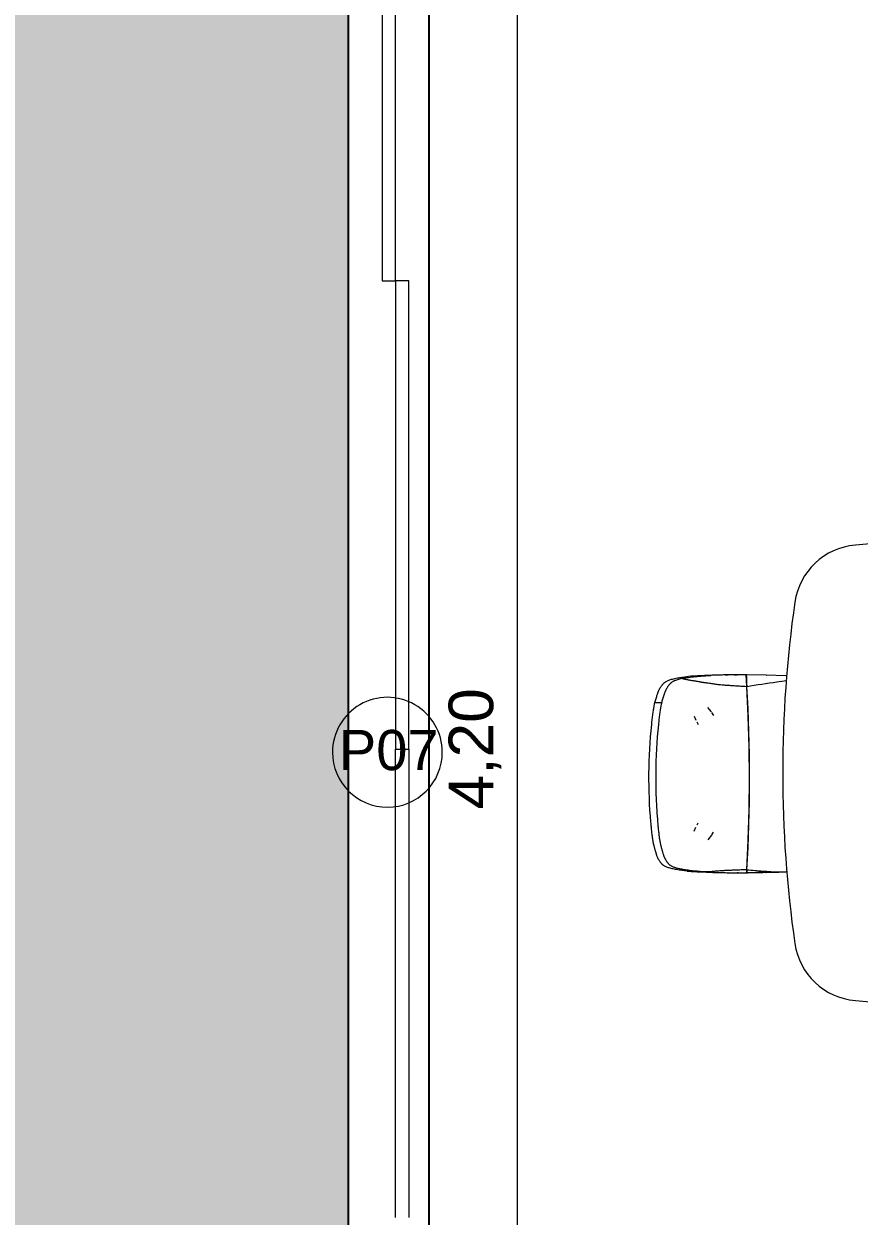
# Model space of a CAD drawing. Header units: millimetres. Extents: x -168557 to 193771, y -108373 to 197278.
# Drawn here: x 174054 to 175927, y -11937 to -9264 of the extents above; entities that cross this region are included whole.
import ezdxf

# ---------------------------------------------------------------- set-up
doc = ezdxf.new("R2010")
doc.units = ezdxf.units.MM
for name, color, linetype, lineweight in [('A-ANNO-DIMS', 211, 'Continuous', 9), ('A-ANNO-DIMS-50', 211, 'Continuous', 9), ('A-DOOR', 31, 'Continuous', 9), ('A-DOOR-IDEN', 31, 'Continuous', 9), ('A-FLOR-PATT', 8, 'Continuous', 25), ('A-WALL', 113, 'Continuous', 9), ('I-FURN', 30, 'Continuous', 9)]:
    doc.layers.add(name, color=color, linetype=linetype, lineweight=lineweight)
doc.styles.add('@Arial Unicode MS_1', font='ARIALUNI.TTF', dxfattribs={"height": 99.99999999999999})
doc.styles.add('Arial', font='arial.ttf', dxfattribs={"height": 90})
doc.dimstyles.new('CRT_-__Metros_-_Linha_de_chamada_3_5_mm_3', dxfattribs={"dimscale": 304.8, "dimtxt": 100.5844853193191, "dimasz": 0.3280839895013123, "dimexe": 0.1640419947506562, "dimexo": 0.0625, "dimgap": 0.08202099737532809, "dimtad": 1, "dimlfac": 0.001, "dimrnd": 0.01, "dimzin": 0, "dimdsep": 46, "dimtxsty": '@Arial Unicode MS_1', "dimblk1": 'OBLIQUE', "dimblk2": 'OBLIQUE', "dimsah": 1, "dimcen": 0.09, "dimdle": 0.1640419947506562, "dimazin": 0, "dimtfac": 1, "dimtdec": 4, "dimtix": 1, "dimtmove": 0, "dimatfit": 3, "dimfxl": 0.9842519685039369, "dimfxlon": 1, "dimtvp": 1, "dimtolj": 1, "dimtzin": 0, "dimarcsym": 2})

# ---------------------------------------------------------------- blocks, each defined once
blk = doc.blocks.new('Blks_Mob_Bartoli Design_Mesa de Jantar_Mellow - Light - Dining Table - 6p-3289874-TERREO')
at = {"layer": 'I-FURN', "color": 254}
for centre, radius, start, end in [((-6.15474604614974e-10, -10500.00000002603), 11050.00000002613, 85.15445840712927, 94.84554159286293), ((-920.72169095906, 361.0437605139284), 149.9999999999999, 94.84554159286306, 171.8514996214726), ((920.7216909590418, 361.0437605139122), 150, 8.148500378526881, 85.15445840712923), ((1600.800964922779, 0), 2697.239506040062, 171.851499621473, 188.1485003785258), ((-1600.800964920433, 0), 2697.239506037734, 351.8514996214653, 8.14850037853279), ((-920.7216909590371, -361.0437605139034), 150, 188.1485003785324, 265.1544584071208), ((920.7216909590418, -361.0437605139013), 150.0000000000004, 274.8455415928423, 351.8514996214649), ((-1.218225520460692e-12, 10500.00000001639), 11050.00000001655, 265.1544584071278, 274.8455415928697)]:
    blk.add_arc(centre, radius, start, end, dxfattribs=at)
blk = doc.blocks.new('Blks_Mob_Cadeira Bop - Branco-V6-TERREO')
at = {"layer": 'I-FURN', "color": 254}
for p, q in [((-220.6653389651147, 35.50241083263962), (-220.6294861240206, 36.64683141466545)), ((-208.3576208159709, -8.538699702530325), (-221.4093847779198, -9.044985289589093)), ((-195.5592665815064, -7.841369811161147), (-208.353225079827, -8.538495510238697)), ((-220.2331294827104, -89.12213299512428), (-219.2005734111143, -89.12213299512428)), ((-220.2331294827097, -89.12213299512428), (-219.9107027252374, -89.12213299512428)), ((-219.9107027252401, -89.12213299512428), (-219.5567707641704, -89.12213299512428)), ((-219.9107027252401, -97.80736855717288), (-219.9107027252401, -89.12213299512428)), ((-138.2352742435642, -87.29552485196885), (-148.4972841288323, -95.20390333818175)), ((-130.1714960336075, -82.14422106707214), (-137.2467709454804, -86.23319588689269)), ((137.3349413934342, -86.28415175022468), (131.1788972511717, -82.72642292682819)), ((138.2352742435902, -87.29552485196885), (148.8408359396375, -95.46866022105912)), ((219.9107027251995, -92.86103794088571), (219.9107027251995, -118.8093695147948)), ((220.5470977823859, -104.8248377256786), (220.4113743384109, -108.2188016328728)), ((-129.0080183408504, -125.906011117899), (-119.8292847423683, -121.94466491191)), ((-115.8258222288184, -120.0530152233951), (-110.156582261784, -116.7766224667247)), ((111.1639834793525, -117.3588243264797), (115.4628777057426, -119.8432606860175)), ((129.2915420892756, -126.0283739376711), (119.8292847423943, -121.9446649119111)), ((-159.6552946294306, -213.8311830960966), (-159.6552946294306, -198.7476247003533))]:
    blk.add_line(p, q, dxfattribs=at)
at = {"layer": 'I-FURN', "color": 254, "flags": 128}
for points in [[(-218.9133612797442, 79.99999996580225), (-220.6619179353064, 35.50194580361941), (-221.4093847779198, -9.044985289589093)], [(222.3415800702074, -8.236886957299824), (221.8009055751169, 27.77791764869814), (220.6058843576189, 63.74311877740224)], [(220.6062884136059, 63.74638322677701), (220.8455355913341, 57.8751683799437), (221.5914202852915, 35.71903288253255)], [(221.5932772410389, 35.72052726013568), (222.0692632610923, 14.93011074236834), (222.3263836215393, -5.873849423440557)], [(-221.39552469942, -6.750272416138625), (-221.4028734656101, -7.898328807895853), (-221.4095566422607, -9.046389267178817)], [(215.5592665815028, -7.841369811160924), (149.0492152806212, -4.416606364469795), (80.1321723686191, -2.337609371375593), (9.999999999998044, -1.640322954276005), (-60.132172368623, -2.33760937137566), (-129.049215280625, -4.416606364469937), (-195.5592665815065, -7.841369811161139)], [(222.3415800702074, -8.236886957299824), (218.952346752949, -8.046900784004537), (215.5592665815019, -7.841369811160897)], [(222.3424130938519, -8.236817325807971), (222.3350420774782, -7.055292432537654), (222.3269661023029, -5.87377214751297)]]:
    blk.add_lwpolyline(points, dxfattribs=at)
at = {"layer": 'I-FURN', "color": 254}
for centre, radius, start, end in [((1758.853997826564, -20.00000003419946), 1980.293848585695, 182.0003148182304, 182.2517777656312), ((-1757.916497826565, -19.99999999999049), 1980.293848585695, 357.1399640430729, 357.9371874522106), ((160.0390558805764, -43.82766120584452), 77.38789394942695, 320.6833841327145, 321.1091774195262), ((-158.2872039049276, 182.4203738833397), 467.8060556289643, 324.0203403978528, 324.1917706025367)]:
    blk.add_arc(centre, radius, start, end, dxfattribs=at)
for centre, major_axis, ratio, start_param, end_param in [((9.999999999999732, -82.13540646335467), (534.0827686284991, 0), 0.1507160797533088, 1.175715597251411, 1.965877056338386), ((-250.6679463606868, 12.11188513547294), (143.4015237684451, 0), 0.1507160797533085, 4.917863001960636, 5.106786114121935), ((270.6679458051202, 12.11188483157819), (143.401521693426, 0), 0.1507160797533088, 4.31799184482125, 4.343300202582835), ((270.6679458051202, 12.11188483157819), (143.401521693426, 0), 0.1507160797533088, 4.343328959567051, 4.368666074312854)]:
    blk.add_ellipse(centre, major_axis=major_axis, ratio=ratio, start_param=start_param, end_param=end_param, dxfattribs=at)
for points in [[(-218.8265310475676, 81.70276997093035), (-218.8557183537707, 81.1352027535523), (-218.88466186115, 80.56761268653263), (-218.913361531275, 79.99999997853314)], [(219.8508615301905, 79.9999999999743), (219.81800227021, 80.64987971828548), (219.7848244537564, 81.2997082155211), (219.7513282030827, 81.94948518323555)], [(215.5592665815028, -7.841369811160924), (216.6106216366308, 4.073916908647814), (218.5139077410829, 27.9211341586063), (219.9859652017538, 51.79846756802892), (220.6058843576189, 63.74311877740291)], [(220.6058843576191, 63.74311877740171), (220.4911340548964, 66.45421964889884), (220.2505360072447, 71.87483082474948), (219.9877747270928, 77.29217052776904), (219.8508612803847, 79.9999999873326)], [(221.5587431512016, 35.06605633912385), (221.57025451106, 35.28421411003165), (221.5817658743391, 35.5023710885072), (221.5932772410389, 35.72052726013569)], [(-221.3769647732477, -35.77865614009698), (-221.3928958140056, -33.77951181672161), (-221.4057965427172, -31.78194981318411), (-221.4156653182505, -29.78713315189925)], [(222.1593880275961, -49.38048681015455), (222.1549486522539, -49.68081120009919), (222.150444206162, -49.98085645115), (222.1458749338508, -50.28062850980404)], [(222.363031704725, -27.53071481832558), (222.3609514404781, -28.06986593428947), (222.3586463962354, -28.60949494441981), (222.3561180004459, -29.14950115354704)], [(-220.230087807036, -89.2109790094757), (-220.248263120647, -88.6906350119117), (-220.2662454180564, -88.16994958585394), (-220.2840597972507, -87.64833472631865)], [(-219.9107027252401, -97.80736855717288), (-219.63709290578, -104.7040563681175), (-219.0306515843016, -118.3511066231734), (-218.3003255394597, -131.7055061445621), (-217.9025827207405, -138.3095432218397)], [(-218.9291901724941, -119.686448534604), (-218.9513177880156, -119.2473911460879), (-218.9734668571157, -118.8050157917054), (-218.9956274554956, -118.3593860333502)], [(218.6607179114822, -141.2692746394248), (218.8878122778868, -137.5753065101522), (219.3228653975292, -130.1380208601079), (219.7207739742225, -122.6020364270655), (219.9107027251995, -118.8093695147948)], [(-214.8328471789893, -160.4180178401334), (-215.4133382664538, -157.0079019198814), (-216.5026343518391, -149.9130402299138), (-217.4571190797713, -142.2689188410189), (-217.9025827207405, -138.3095432218397)], [(-213.0144716212236, -148.8635971403314), (-213.0478032320857, -149.0834106028501), (-213.0811349544834, -149.3027537641871), (-213.1144667825242, -149.5216580921722)], [(-159.6552946294306, -198.7476247003533), (-159.2981085340074, -198.9303768035174), (-157.553587985934, -199.4117914331773), (-152.0264509190955, -200.5367959514261), (-143.9451739792677, -201.8992291321442), (-133.8038824081115, -203.374935453354), (-122.2092243923237, -204.8479641807735), (-113.9657597399628, -205.7433851621528), (-109.8415169835757, -206.1765138692597)], [(109.2175552401788, -207.9116792062497), (112.9034221010241, -207.5861352017242), (120.2724956723373, -206.9068078918585), (130.7815992760747, -205.777046344644), (140.2355628105928, -204.6146722549282), (148.1934717291734, -203.4912216013723), (154.2655142539913, -202.486000867828), (156.8503229177271, -201.9747147681423), (157.7429026047912, -201.7521168898575)], [(-109.8415169835757, -221.2156667758232), (-113.965779736799, -220.7852506994562), (-122.2093274390773, -219.8954061712104), (-133.8042524448977, -218.4314947381797), (-143.9457196929214, -216.9647612068667), (-152.0268998624185, -215.6104081342718), (-157.5537588158074, -214.4918474415821), (-159.2981290310162, -214.0130183754479), (-159.6552946294306, -213.8311830960966)], [(109.2175552401788, -222.9350291904196), (72.76617167492613, -226.0835655745574), (-0.3634258426238773, -228.9473089183574), (-73.4387419469701, -224.9364441830002), (-109.8415169835757, -221.2156667758232)], [(157.7429026047912, -216.8087410292711), (156.850354958891, -217.0303108576442), (154.2656580898907, -217.5391195076997), (148.1936589347738, -218.5391629909869), (140.2358111194446, -219.6565663976489), (130.781670923757, -220.8125107715523), (120.2723892813983, -221.9358969727929), (112.9033649170254, -222.6113539892071), (109.2175552401788, -222.9350291904197)]]:
    blk.add_open_spline(points, degree=3, dxfattribs=at)
for points, knots in [([(-195.5592665815064, -7.841369811161147), (-198.9515879282653, 14.65507430516094), (-203.4364366765706, 44.33542617788377), (-207.9294105527735, 73.9843825236306), (-209.0176022649121, 81.16025416181066)], [0, 0, 0, 0, 0.5, 0.6597240520518513, 0.6597240520518513, 0.6597240520518513, 0.6597240520518513]), ([(-221.4095566422609, -9.046389267166141), (-221.4339362634613, -13.45389254271296), (-221.4534791200132, -22.32873377037032), (-221.4028159181152, -33.5101870177842), (-221.3146756879201, -42.61791624560225), (-221.2235643592887, -49.53973824517641), (-221.1085531970113, -56.43645666821548), (-220.9271687770589, -65.44380943170935), (-220.6513867299751, -76.37445363922936), (-220.3800661350098, -84.91508057008478), (-220.2331294827097, -89.12213299512482)], [-1, -1, -1, -1, -0.8333333333333333, -0.6666666666666666, -0.5833333333333333, -0.5, -0.4166666666666666, -0.3333333333333333, -0.1666666666666667, 0, 0, 0, 0]), ([(-212.8412187320147, -152.030748637284), (-212.3805855186379, -149.8329795089427), (-211.6895250796517, -146.243939722874), (-210.7685318871108, -141.2196241171743), (-209.8470949435648, -136.2033344246774), (-209.0404546472084, -131.5251451527961), (-208.3502537608466, -127.1234230536474), (-208.0050602643634, -124.8431043649141), (-207.6595728159253, -122.5748729708775), (-207.1977296643597, -119.7304902198972), (-206.7424620155723, -117.097371399015), (-206.2690776367503, -114.6482251994138), (-205.9737447430913, -113.2218664765927), (-205.7491535343366, -112.108397210604), (-205.5293545004985, -110.9083991523779), (-205.2544504992043, -109.2751312936707), (-204.9039873629751, -107.1156627468172), (-204.4356407112933, -103.9896004513059), (-203.9765919103888, -100.5439110208232), (-203.5158354831507, -96.80947721510992), (-203.055966091364, -93.2286017730837), (-202.4809298491213, -89.1641603529749), (-201.790990517228, -84.58356786993109), (-201.1015105542642, -80.13809384483987), (-200.4124983618957, -75.42407146461593), (-199.7219514992194, -69.95285738471786), (-199.1537898666005, -64.32518377277279), (-198.6910239395196, -58.93824450699822), (-198.3445853932815, -54.37529883807149), (-198.0273869100535, -49.48090433353846), (-197.5986462145369, -42.64545348217849), (-196.9926674322468, -33.4436090329225), (-196.2469634399439, -21.30246731645086), (-195.7888789910282, -12.45573502130269), (-195.5656705943302, -7.84177191934663)], [0, 0, 0, 0, 0.08, 0.12, 0.16, 0.24, 0.26, 0.28, 0.3, 0.32, 0.36, 0.38, 0.4, 0.41, 0.42, 0.44, 0.46, 0.48, 0.52, 0.54, 0.56, 0.6, 0.64, 0.68, 0.72, 0.76, 0.8, 0.8200000000000001, 0.84, 0.86, 0.88, 0.9199999999999999, 0.96, 1, 1, 1, 1]), ([(215.5592183921373, -7.841427005608874), (215.6941098638966, -12.29503746257526), (215.9749492597409, -20.84845516966017), (216.4683822090935, -32.63235111499795), (216.9188144530692, -43.38690948401417), (217.2215218947374, -51.54729029591215), (217.5060790679744, -57.5939435162642), (217.7924571039672, -63.01587534274493), (218.1412310202729, -68.70411169657865), (218.7104594583129, -76.09133498566948), (219.2779754780647, -81.859365947947), (219.8468741243026, -87.71777223395267), (220.1312339029759, -90.79930475631937), (220.2734373932472, -92.41475222510363)], [-1, -1, -1, -1, -0.9090909090909091, -0.8181818181818182, -0.7272727272727273, -0.6363636363636364, -0.5909090909090908, -0.5454545454545454, -0.4545454545454545, -0.3636363636363636, -0.1818181818181818, -0.09090909090909091, 0, 0, 0, 0]), ([(221.0940543024611, -91.28086214621781), (221.2049533107152, -88.20191078469897), (221.3650472768531, -83.45835300347314), (221.5626474352641, -76.87122851119864), (221.7013468408176, -71.82391127942192), (221.8320414197009, -66.57277214818434), (221.952553634323, -61.13763430668207), (222.0589337110729, -55.65052733094654), (222.1785975873032, -48.45040344866792), (222.2889903051039, -39.66561159342449), (222.3910701790371, -25.63444802940927), (222.3836183171062, -15.17346132644349), (222.3424130938522, -8.236817325808087)], [-1, -1, -1, -1, -0.875, -0.8125, -0.75, -0.6875, -0.625, -0.5625, -0.5, -0.375, -0.25, 0, 0, 0, 0]), ([(-221.1064909447907, -56.334413361816), (-221.1266115517684, -55.23788137164863), (-221.1669138642252, -52.93680970730964), (-221.2029804238402, -50.65282648174533), (-221.220787267505, -49.45643572085178)], [-0.3564528658180182, -0.3564528658180182, -0.3564528658180182, -0.3564528658180182, -0.3333333333333333, -0.3077523016713156, -0.3077523016713156, -0.3077523016713156, -0.3077523016713156]), ([(-219.2005734111139, -89.12213299512428), (-219.0842243958146, -92.37532690832367), (-218.8111256562062, -98.70637668347645), (-218.3711716510062, -106.1958207461483), (-217.9502479882111, -111.9075965532016), (-217.5987827365323, -116.0492487465092), (-217.2196219969737, -120.0754167192919), (-216.8212610664392, -124.0119812736522), (-216.4019956945052, -127.8590963872167), (-215.8066083992065, -132.845172270578), (-214.6909636030794, -141.2347472751682), (-213.6183914163399, -147.86622880152), (-212.841218732015, -152.030748637284)], [-1, -1, -1, -1, -0.875, -0.75, -0.6875, -0.625, -0.5625, -0.5, -0.4375, -0.375, -0.25, 0, 0, 0, 0]), ([(157.7429026047914, -201.7521168898575), (159.0852232645171, -201.428729517392), (161.7563922626474, -200.768110749511), (165.7137060197009, -199.7394096017149), (168.9819242781023, -198.8412834663864), (171.5680856106823, -198.1050603381082), (173.4767301893796, -197.5503609191335), (175.38714510674, -196.9889123682076), (177.9318911460655, -196.2318366372422), (180.3825940372937, -195.4556209780225), (182.5828376220038, -194.7350204958673), (184.1473406328979, -194.2222897450783), (185.6804042591415, -193.6757197109796), (187.2418613914225, -193.0380006286922), (188.8393817479669, -192.2962971327357), (190.4290041547201, -191.4941380476981), (192.0199609778292, -190.6268990499487), (193.6013254875184, -189.6985823074739), (195.1902439868707, -188.7268371700091), (196.7836513286058, -187.7051999668919), (198.0932094987907, -186.7894168276607), (199.1215044899006, -186.0128949196529), (199.8788205251775, -185.3936954508503), (200.6272433687563, -184.7844798429188), (201.6203866503949, -184.0155839289311), (202.8438616973979, -183.0397082520586), (204.0325114682783, -181.8700998553456), (204.9563295651922, -180.7182061749253), (205.8581276008406, -179.3589994088821), (206.9549913015075, -177.4170319096754), (208.2283478142414, -174.7796410823955), (209.4512217019798, -171.698613013604), (210.6158779016227, -168.0983714937059), (211.7307708604111, -163.8775275500591), (212.8006759993766, -159.1307298119186), (213.816883258861, -153.9497344360084), (214.7652613361349, -148.4657346998967), (215.6696532114627, -142.6550678703026), (216.5337283329273, -136.4420386401051), (217.3259212919623, -129.9026457214212), (218.0187787939247, -123.0845176761612), (218.611062769309, -115.9970696478255), (219.2992879135025, -106.1356441410084), (219.6961184807182, -98.29138127774307), (219.9107027251995, -92.86103794088571)], [-1, -1, -1, -1, -0.9545454545454546, -0.9090909090909091, -0.8636363636363635, -0.8409090909090908, -0.8181818181818181, -0.7954545454545454, -0.7727272727272727, -0.7272727272727273, -0.7045454545454546, -0.6818181818181819, -0.6590909090909092, -0.6363636363636364, -0.6136363636363635, -0.5909090909090908, -0.5681818181818181, -0.5454545454545454, -0.5227272727272727, -0.5, -0.4772727272727273, -0.4659090909090909, -0.4545454545454545, -0.4431818181818181, -0.4318181818181818, -0.4090909090909091, -0.3863636363636364, -0.375, -0.3636363636363636, -0.3409090909090909, -0.3181818181818182, -0.2954545454545454, -0.2727272727272727, -0.25, -0.2272727272727273, -0.2045454545454545, -0.1818181818181818, -0.1590909090909091, -0.1363636363636364, -0.1136363636363636, -0.09090909090909091, -0.06818181818181818, -0.04545454545454546, 0, 0, 0, 0]), ([(-212.841218732015, -152.030748637284), (-212.0228154209283, -156.2182199514174), (-210.7340394920959, -161.8126809995686), (-209.116160617375, -167.1438157486604), (-208.1575416117275, -169.8416035938305), (-207.4221275582434, -171.7097307026741), (-206.6663094198456, -173.3446154304023), (-205.6288299512809, -175.1714085639877), (-204.2828976911512, -176.955698629258), (-202.884418527751, -178.3752995168594), (-201.7415692320111, -179.4707415298708), (-200.8774883213404, -180.3412585584185), (-199.9972195250964, -181.2133814874562), (-198.7920220069967, -182.2655637211057), (-197.2443295432734, -183.4556581294171), (-195.3548413964541, -184.7346233537568), (-193.4748053419522, -185.9650741499825), (-191.6393204514529, -187.1442437984469), (-189.8128877510825, -188.212298004024), (-187.9694843955205, -189.2010595439086), (-186.0679606332754, -190.1338844031025), (-184.1060890072844, -190.9763386630597), (-181.4431343075626, -191.966751414999), (-178.0040799169817, -193.1366230909506), (-173.6094136500932, -194.6285437137665), (-169.0506890424302, -196.0480063794538), (-164.4263301475842, -197.4249013031545), (-161.2573946499488, -198.31174726112), (-159.6552946294304, -198.7476247003533)], [-1, -1, -1, -1, -0.9285714285714286, -0.8928571428571428, -0.875, -0.8571428571428571, -0.8392857142857142, -0.8214285714285714, -0.7857142857142857, -0.75, -0.7321428571428572, -0.7142857142857143, -0.6964285714285714, -0.6785714285714286, -0.6428571428571428, -0.6071428571428571, -0.5714285714285714, -0.5357142857142857, -0.5, -0.4642857142857143, -0.4285714285714285, -0.3928571428571428, -0.3571428571428571, -0.2857142857142857, -0.2142857142857143, -0.1428571428571428, -0.07142857142857142, 0, 0, 0, 0]), ([(218.6607179114822, -141.2692746394248), (218.1567784553751, -145.7036910064061), (217.0849281672778, -154.1345232085962), (215.2838007611289, -165.3574880704829), (213.2433742934357, -175.4850150292123), (211.3703562918924, -182.6463265400146), (209.7923863366101, -187.17612929546), (208.556246774571, -190.0758209163146), (207.4857140800233, -192.1615715271421), (206.6041927596185, -193.675797341332), (205.9320537602728, -194.7608594617945), (205.2432513752153, -195.7497005004047), (204.2987480310622, -196.8915526646247), (203.0802950724433, -198.0816213419738), (201.579550767029, -199.2820835196747), (200.0726063888077, -200.4833356563955), (198.5665677840974, -201.6827120947416), (196.5285168727981, -203.086155232347), (193.9411188916769, -204.6875761614758), (190.7159499079742, -206.5207244535319), (187.4275638928583, -208.1253014425811), (184.7760929709694, -209.1164366674809), (182.6313305935785, -209.8133708270747), (180.9691274851678, -210.3533035170159), (179.2632204477704, -210.9043169143738), (176.9556309118072, -211.6083888830125), (174.5576730544547, -212.3128588424186), (171.9576590370636, -213.0674067153663), (169.9176952723364, -213.6469159265254), (167.8428734449938, -214.2233353278941), (165.7935137276611, -214.7770305643771), (163.7806586107774, -215.3053997022198), (161.0890426136718, -215.9944404367802), (159.0792843828401, -216.4886865404225), (157.7429026047914, -216.8087410292711)], [-1, -1, -1, -1, -0.95, -0.9, -0.8500000000000001, -0.8, -0.775, -0.75, -0.725, -0.7124999999999999, -0.7, -0.6875, -0.6749999999999999, -0.6499999999999999, -0.625, -0.6, -0.575, -0.55, -0.5, -0.45, -0.4, -0.35, -0.325, -0.3, -0.275, -0.25, -0.2, -0.175, -0.15, -0.125, -0.1, -0.07500000000000001, -0.05, 0, 0, 0, 0]), ([(-159.6552946294304, -213.8311830960966), (-161.1882662155412, -213.4159626876155), (-164.2049454930541, -212.5764126489196), (-168.5611216337809, -211.2962174867669), (-172.8222425860219, -209.9757795372272), (-176.2208430719135, -208.8511744377242), (-178.7391735780624, -208.0141412115292), (-180.5510413911361, -207.4136426076279), (-182.3300030835596, -206.7865436565666), (-184.1197733985601, -206.0772566050792), (-185.9319105710701, -205.2868656132898), (-188.3323729157951, -204.1757086620451), (-191.2918338649185, -202.6119896780229), (-194.1508573767572, -200.7934674909165), (-196.4014780227812, -199.2065799767571), (-198.0667375787631, -197.8992405438836), (-199.7334502002628, -196.6338723670194), (-201.3932793955573, -195.3873684582043), (-202.7422959995247, -194.1660289036442), (-203.7896038326981, -192.9984875474562), (-204.5540740818522, -191.9841045038884), (-205.3022329332652, -190.88393676818), (-206.2867474383062, -189.3758135045643), (-207.4854819874501, -187.3098050689171), (-208.866975222599, -184.393630817718), (-210.1816450980614, -180.8230630775117), (-211.4305271091536, -176.5725392212004), (-213.0207061401098, -170.1930552548232), (-214.1288999910153, -164.5526084782205), (-214.8328471789893, -160.4180178401334)], [-1, -1, -1, -1, -0.9375, -0.875, -0.8125, -0.75, -0.71875, -0.6875, -0.65625, -0.625, -0.59375, -0.5625, -0.5, -0.4375, -0.40625, -0.375, -0.34375, -0.3125, -0.28125, -0.265625, -0.25, -0.234375, -0.21875, -0.1875, -0.15625, -0.125, -0.09375, -0.0625, 0, 0, 0, 0]), ([(-109.8415169835757, -206.1765138692597), (-73.44011912046528, -209.9205543786672), (-18.65072809119246, -212.9484524383917), (54.51317175729743, -211.7975631229042), (90.99214053151536, -209.494956419278), (109.2175552401788, -207.9116792062497)], [-1, -1, -1, -1, -0.5, -0.25, 0, 0, 0, 0])]:
    blk.add_open_spline(points, degree=3, knots=knots, dxfattribs=at)
blk = doc.blocks.new('Porta correr 4 folhas - 420 x 210-3586394-TERREO')
at = {"layer": 'A-DOOR'}
for p, q in [((-7.580069905088748e-12, 44.99999999999397), (-1050.000000000008, 44.99999999999397)), ((-1050.000000000008, 44.99999999999397), (-1050.000000000008, 14.99999999999398)), ((-8.595257838805992e-12, 14.99999999999398), (-8.595257838805992e-12, 44.99999999999397)), ((-8.662937034387142e-12, 44.99999999999397), (1049.999999999991, 44.99999999999397)), ((-7.647749100669899e-12, 14.99999999999398), (-7.647749100669899e-12, 44.99999999999397)), ((-1050.000000000008, 14.99999999999709), (-2100.000000000008, 14.99999999999709)), ((-1050.000000000008, 14.99999999999398), (-7.580069905088748e-12, 14.99999999999398)), ((-1050.000000000008, -15.0000000000029), (-1050.000000000008, 14.99999999999709)), ((1049.999999999991, 14.99999999999398), (-8.662937034387142e-12, 14.99999999999398)), ((-2100.000000000008, -15.0000000000029), (-1050.000000000008, -15.0000000000029))]:
    blk.add_line(p, q, dxfattribs=at)
blk = doc.blocks.new('CRT_ANO_Tag de Portas - Tag 1_8mm-918015-TERREO')
at = {"layer": 'A-DOOR-IDEN'}
for radius, start, end in [(2.462393890727972, 359.9999999999996, 179.9999999999998), (2.462393890727973, 179.9999999999998, 359.9999999999993)]:
    blk.add_arc((-0.06084095778145829, -0.1396967157519865), radius, start, end, dxfattribs=at)
blk = doc.blocks.new('DIMBLOCK227-TERREO')
at = {"layer": 'A-ANNO-DIMS-50', "lineweight": 18}
for p, q in [((175161.4129495023, -8789.650771996352), (175111.4129495023, -8739.65077199635)), ((175161.4129495023, -8789.650771996352), (175211.4129495023, -8839.650771996352)), ((175161.4129495022, -12989.65077199635), (175111.4129495022, -12939.65077199635)), ((175161.4129495022, -12989.65077199635), (175211.4129495022, -13039.65077199635))]:
    blk.add_line(p, q, dxfattribs=at)
at = {"layer": 'A-ANNO-DIMS-50'}
for p, q in [((175014.436600823, -8789.650771996352), (175211.4129495023, -8789.650771996352)), ((175161.4129495023, -8789.65077199635), (175014.436600823, -8789.65077199635)), ((175161.4129495022, -12989.65077199635), (175161.4129495023, -8789.650771996352)), ((175014.436600823, -12989.65077199635), (175211.4129495022, -12989.65077199635)), ((175161.4129495022, -12989.65077199635), (175014.436600823, -12989.65077199635))]:
    blk.add_line(p, q, dxfattribs=at)
at = {"layer": 'A-ANNO-DIMS-50', "color": 0, "insert": (175006.6101390372, -11024.93192299952), "char_height": 99.99999999999999, "width": 324.6747624076029, "attachment_point": 1, "rotation": 90, "line_spacing_factor": 1.117605392436879, "style": '@Arial Unicode MS_1'}
blk.add_mtext('4,20', dxfattribs=at)
blk = doc.blocks.new('_Oblique')
at = {"color": 0, "linetype": 'ByBlock', "lineweight": -2}
blk.add_line((-0.5, -0.5), (0.5, 0.5), dxfattribs=at)

msp = doc.modelspace()

# ---------------------------------------------------------------- hatches: boundary and pattern name
at = {"layer": 'A-FLOR-PATT', "lineweight": 9}
h = msp.add_hatch(dxfattribs=at)
h.set_pattern_fill('FP_6', color=9, style=0, pattern_type=2)
h.set_pattern_definition([(0, (182026.9515806396, 0), (406.4, 101.6), [16.764, -288.036, 16.764, -288.036, -1625.6]), (0, (182026.9515806396, 0), (406.4, 101.6), [-609.6, 16.764, -592.836, 16.764, -288.036, -711.2]), (0, (182026.9515806396, 0), (406.4, 101.6), [-1524, 16.764, -186.436, 16.764, -491.236]), (120, (182179.3515806396, 50.8), (-291.1881810244989, 301.1527240979959), [16.76399999999999, -288.0359999999999, 16.76399999999999, -288.0359999999999, -1625.599999999999]), (120, (182179.3515806396, 50.8), (-291.1881810244989, 301.1527240979959), [-609.5999999999998, 16.76399999999999, -592.8359999999998, 16.76399999999999, -288.0359999999999, -711.1999999999998]), (120, (182179.3515806396, 50.8), (-291.1881810244989, 301.1527240979959), [-1524, 16.76399999999999, -186.4359999999999, 16.76399999999999, -491.2359999999999]), (240, (182230.1515806396, 254), (-115.2118189755009, -402.7527240979958), [16.764, -288.036, 16.764, -288.036, -1625.6]), (240, (182230.1515806396, 254), (-115.2118189755009, -402.7527240979958), [-609.6, 16.764, -592.836, 16.764, -288.036, -711.2]), (240, (182230.1515806396, 254), (-115.2118189755009, -402.7527240979958), [-1524, 16.764, -186.436, 16.764, -491.236])])
h.paths.add_polyline_path([(174773.7959834397, -5639.186305902296), (174776.0374221201, -5640.480401127807), (174775.7143009096, -5639.980899015284), (174774.8315173456, -5639.615238090429)])
h.paths.add_polyline_path([(174772.3315173456, -5635.650771996355), (174773.0013903267, -5638.150771996364), (174773.0013903267, -5637.267988432341), (174772.5019506958, -5636.06223450185)])
h.paths.add_polyline_path([(170982.3315173456, -19319.65077199637), (174082.3315173456, -19319.65077199637), (174082.3315173456, -17819.65077199634), (174072.3315173456, -17819.65077199634), (174072.3315173456, -17359.65077199634), (174082.3315173456, -17359.65077199634), (174082.3315173456, -17039.65077199633), (174072.3315173456, -17039.65077199633), (174072.3315173456, -16739.65077199634), (174082.3315173456, -16739.65077199634), (174082.3315173456, -16489.65077199635), (174182.3315173456, -16489.65077199635), (174182.3315173456, -16488.65077199634), (174162.3315173456, -16488.65077199634), (174162.3315173456, -16040.65077199634), (174182.3315173456, -16040.30629728287), (174182.3315173456, -16039.30629728287), (174162.3315173456, -16039.30629728287), (174162.3315173456, -15591.30629728288), (174182.3315173456, -15591.30629728288), (174182.3315173456, -15588.65077199637), (174162.3315173456, -15588.65077199637), (174162.3315173456, -15190.65077199637), (174182.3315173456, -15190.65077199637), (174182.3315173456, -15188.65077199636), (174162.3315173456, -15188.65077199636), (174162.3315173456, -14790.65077199636), (174182.3315173456, -14790.65077199636), (174182.3315173456, -14787.99524670987), (174162.3315173456, -14787.99524670987), (174162.3315173456, -14339.99524670986), (174182.3315173456, -14339.99524670986), (174182.3315173456, -14337.99524670987), (174162.3315173456, -14337.99524670987), (174162.3315173456, -13889.99524670987), (174182.3315173456, -13889.99524670987), (174182.3315173456, -13888.99524670988), (174782.3315173457, -13888.99524670988), (174782.3315173457, -13088.65077199636), (174772.3315173456, -13088.65077199636), (174772.3315173456, -12988.65077199637), (174782.3315173457, -12988.65077199637), (174782.3315173457, -8790.650771996357), (174772.3315173456, -8790.650771996357), (174772.3315173456, -8690.65077199636), (174782.3315173457, -8690.65077199636), (174782.3315173457, -8139.650771996358), (174772.3315173456, -8139.650771996358), (174772.3315173456, -5539.650771996355), (174782.3315173457, -5539.650771996355), (174782.3315173457, -5299.650771996345), (175363.3315173456, -5299.650771996345), (175363.3315173456, -5289.650771996301), (175463.3315173456, -5289.650771996301), (175463.3315173456, -5299.650771996345), (178961.3315173456, -5299.290771996345), (178961.3315173456, -5289.650771996324), (179061.3315173456, -5289.650771996324), (179061.3315173456, -5299.650771996345), (179642.3315173456, -5299.650771996345), (179642.3315173456, -3999.650771996361), (179582.3315173456, -3999.650771996361), (179582.3315173456, -5289.650771996371), (179502.3315173456, -5289.650771996371), (179502.3315173456, -3999.650771996361), (179442.3315173456, -3999.650771996361), (179442.3315173456, -3939.650771996368), (174982.3315173456, -3939.650771996368), (174982.3315173456, -3999.650771996347), (174782.3315173456, -3999.650771996347), (174782.3315173456, -3939.650771996368), (170982.3315173456, -3939.650771996368), (170982.3315173456, -3999.650771996339), (170922.3315173456, -3999.650771996339), (170922.3315173456, -7934.65077199634), (170982.3315173456, -7934.65077199634), (170982.3315173456, -8134.650771996342), (170782.3315173456, -8134.650771996342), (170782.3315173456, -11579.65077199634), (170982.3315173456, -11579.65077199634), (170982.3315173456, -11779.65077199634), (170782.3315173456, -11779.65077199634), (170782.3315173456, -15224.65077199634), (170982.3315173456, -15224.65077199634), (170982.3315173456, -15424.65077199634), (170782.3315173456, -15424.65077199634), (170782.3315173456, -19119.65077199636), (170982.3315173456, -19119.65077199636)])
h.paths.add_polyline_path([(172688.1803047922, -12639.65077199636), (172072.4686488154, -12639.65077199636), (172065.3072694273, -12579.89869426625), (172062.6768615649, -12550.62332714756), (172061.3067299935, -12519.51358881625), (172061.5558605543, -12494.65526804391), (172062.8758188198, -12474.03493595315), (172071.2025460874, -12386.72101717981), (172071.5131356655, -12366.86053984897), (172070.0461539032, -12297.49893991144), (172070.8267590056, -12270.42357067891), (172073.2426354233, -12241.42837583867), (172077.4124668311, -12214.29834189186), (172083.4365040409, -12186.74996396256), (172095.4772369458, -12141.56867320788), (172107.3393496896, -12096.31051349018), (172112.8793697472, -12069.3759421083), (172116.3909247937, -12045.27963864978), (172118.4923526513, -12023.20164357537), (172120.2915478816, -11992.06912829714), (172121.348667635, -11949.89989718148), (172121.0843597744, -11900.84907420297), (172119.1911228038, -11819.59796691077), (172115.1980527446, -11653.25482095339), (172114.480043277, -11570.7985809756), (172115.3310139314, -11497.50163180997), (172117.6911588804, -11352.0100438301), (172116.5890389795, -11315.52270260349), (172114.8854789491, -11290.14831326325), (172113.0453316114, -11271.09104747313), (172109.7560259838, -11245.91041274484), (172105.6624900567, -11221.68955921405), (172100.8195457045, -11198.48352370768), (172095.2826068437, -11176.33455958624), (172085.8495722785, -11144.05421991895), (172067.9685554406, -11084.78769382459), (172056.5638088046, -11041.42616608712), (172045.4494135045, -10993.78582604745), (172035.4355076186, -10945.50449077986), (172027.0938856558, -10899.59832472411), (172017.0096175839, -10838.10681045447), (172000.2739726049, -11024.16967249568), (171985.9062486515, -11195.38812086195), (171982.6930436159, -11242.24096583016), (171980.1257078013, -11296.46998925833), (171978.6805775844, -11352.3390918466), (171977.8181245996, -11431.81388639713), (171977.4614605387, -11584.19291204948), (171977.9566782076, -12022.53356061754), (171979.6687812397, -12070.77589897537), (171982.3306271534, -12112.0142155611), (171986.7591353545, -12161.79365070678), (171996.556761328, -12261.86732136384), (171997.926684503, -12292.11413001445), (171998.1413171308, -12341.09146728629), (171997.7030030465, -12423.81330488845), (172000.4835645752, -12559.03301342123), (171999.9947714531, -12586.02425794052), (171999.2455844387, -12608.42779691879), (171997.8380604843, -12639.65077199636), (171628.0260493422, -12639.65077199636), (171624.1555198995, -12567.03594723466), (171623.4731484228, -12539.17706588829), (171623.3301847072, -12508.15250675563), (171624.4857817421, -12416.82773445797), (171626.4427659441, -12274.51766259166), (171626.5165006124, -12185.75343269193), (171625.4074140082, -12106.51975772198), (171622.5180411084, -12010.6114189952), (171618.1515341238, -11898.42948963365), (171613.0977290635, -11802.97457290299), (171603.9442507676, -11642.2258316488), (171602.3887002317, -11581.054808983), (171599.3265140901, -11379.55380496761), (171598.5295461307, -11239.2501538893), (171599.0688370977, -11151.37615377954), (171599.5907058907, -11144.36954194219), (171600.7169693913, -11138.58749015375), (171605.9190002984, -11122.22840907969), (171608.703372105, -11102.10225218203), (171609.3336324057, -11090.63643042172), (171609.6186019043, -11062.45210884042), (171612.1351110506, -11024.2181765941), (171614.0052997513, -10996.64624930531), (171615.4658909517, -10954.85441931863), (171616.7343548244, -10909.35109876139), (171620.7976497737, -10833.25247613166), (171619.8819592494, -10800.66663727756), (171617.7432396687, -10738.81072703828), (171617.8692930794, -10688.10109290127), (171619.6807215891, -10571.25288488743), (171621.1523934201, -10256.23041473781), (171622.5810778365, -10115.21835586856), (171621.941711704, -10048.09798472611), (171620.0696627128, -9968.770252702228), (171616.913550082, -9873.224541507994), (171610.9084691689, -9721.299919782707), (171607.3797868383, -9639.650771996354), (171997.3115701584, -9639.650771996356), (171999.0858928798, -9647.061267304909), (172001.3206463654, -9669.19094761879), (172006.5366117467, -9761.909467292347), (172007.9590126943, -9793.075120891046), (172009.7807064386, -9813.91591757811), (172014.7779863453, -9854.925199939687), (172017.3952606994, -9873.224541507994), (172023.3388198462, -9854.925199939687), (172030.9047461787, -9827.043975137798), (172036.4549500342, -9798.572451444616), (172042.6604847481, -9754.099113804261), (172049.5978217226, -9705.691788685392), (172060.0664384347, -9639.650771996357), (172947.4219218177, -9639.650771996357), (172945.9827322089, -9665.317034035574), (172942.7264301628, -9708.35066570731), (172929.1488588704, -9879.497061759634), (172924.5631215925, -9950.638715586909), (172921.1274189042, -10022.33212720009), (172919.074578624, -10087.17456248647), (172918.7046513351, -10135.06530265683), (172919.6844117808, -10212.62500878575), (172921.1934721357, -10340.91175923715), (172923.4300554226, -10637.59023106186), (172924.942232129, -10709.50440235298), (172924.4242499055, -10739.53471463297), (172920.1487319299, -10831.46245296694), (172920.8115276487, -10849.25170502948), (172922.5801728774, -10861.812367001), (172929.7258859, -10890.52548672596), (172931.7340259801, -10904.55217400134), (172932.6468436569, -10924.22736464457), (172933.1471996812, -10950.19213336786), (172934.4101299528, -10976.92162728651), (172937.268509609, -10997.54070339281), (172944.0747135796, -11029.56893609654), (172946.1050161025, -11048.32693632694), (172947.0323167323, -11071.39723395464), (172948.8449067037, -11093.08084811728), (172952.9505219387, -11108.93665518458), (172959.0881976356, -11118.7914198971), (172968.9742064879, -11130.86020675931), (172971.538342928, -11135.99827454207), (172973.1486183967, -11142.6432871511), (172973.8070685663, -11145.16674417006), (172980.7110056079, -11056.94224944627), (172983.6004642134, -11006.32068393431), (172985.4834051308, -10951.35786973112), (172986.6555495316, -10873.22076454352), (172987.1760494412, -10745.98233003406), (172987.0212487324, -10278.23664206907), (172986.0320070077, -10232.48035561179), (172984.0291639604, -10191.1153038815), (172980.2350195927, -10142.42584425871), (172971.4630410538, -10054.67810094067), (172968.2938165189, -10020.55130716833), (172966.7363501882, -9987.187413978241), (172966.5217175604, -9938.210076706408), (172966.9600316449, -9855.488239104243), (172964.179470116, -9720.26853057147), (172964.1896804483, -9712.265596758027), (172965.6679454948, -9665.317034035574), (172966.8249742069, -9639.650771996357), (173336.6369853491, -9639.650771996357), (173340.5075147918, -9712.265596758027), (173341.2562357067, -9743.79410678761), (173341.3328499841, -9771.149037237064), (173340.1772529492, -9862.473809534691), (173338.2202687472, -10004.78388140104), (173338.1465340789, -10093.54811130076), (173339.2556206831, -10172.78178627071), (173342.1449935829, -10268.69012499749), (173346.5115005675, -10380.87205435905), (173351.5653056278, -10476.3269710897), (173360.7187839237, -10637.0757123439), (173362.2743344596, -10698.24673500969), (173365.3365206012, -10899.74773902509), (173366.1334885605, -11040.0513901034), (173365.5941975936, -11127.92539021316), (173365.0723288006, -11134.93200205051), (173363.9460652999, -11140.71405383891), (173358.7440343928, -11157.07313491301), (173355.9596625862, -11177.19929181067), (173355.3294022855, -11188.66511357097), (173355.0444327869, -11216.84943515227), (173352.5243941801, -11255.13187149702), (173350.6577349399, -11282.6552946874), (173349.1971437395, -11324.44712467406), (173347.9286798668, -11369.95044523131), (173343.8653849176, -11446.04906786104), (173344.7810754419, -11478.63490671513), (173346.9197950225, -11540.49081695442), (173346.7937416118, -11591.20045109143), (173344.9823131021, -11708.04865910527), (173343.5106412711, -12023.07112925489), (173342.0819568546, -12164.08318812415), (173342.7213229872, -12231.2035592666), (173344.1907908831, -12296.06059794436), (173346.6684333473, -12375.8138155304), (173353.7545655222, -12558.00162420999), (173357.2832478528, -12639.65077199635), (172967.3514645328, -12639.65077199635), (172965.5771418115, -12632.24027668779), (172963.3423883258, -12610.11059637391), (172958.1264229445, -12517.39207670035), (172956.7040219968, -12486.22642310165), (172954.0788916321, -12458.20564672494), (172949.7606588699, -12423.46347111699), (172940.237480409, -12357.41303255808), (172930.7433409026, -12296.06059794436), (172928.3509457771, -12231.2035592666), (172925.6809384262, -12101.97710653249), (172923.9059619897, -11959.98784634781), (172923.3299979884, -11912.30036946396), (172917.6277761755, -11975.23018778114), (172911.7748847776, -12050.17046614787), (172908.0265408577, -12111.0700635923), (172905.7884402809, -12172.14363250831), (172905.2700634193, -12210.9041999067), (172905.2700634193, -12236.1422707911), (172906.2020123376, -12286.00590223813), (172908.2721204461, -12336.37872853603), (172911.5882871696, -12415.22194637574), (172912.1274994007, -12458.20564672493), (172911.3052787226, -12504.23251323494), (172908.576845006, -12553.43018750834), (172905.702126339, -12579.89869426625), (172900.9556677475, -12608.42779691878), (172893.6667919982, -12639.65077199636), (172890.6065479042, -12639.65077199636)])
h.paths.add_polyline_path([(170782.3315173456, -7934.65077199634), (170842.3315173456, -7934.65077199634), (170842.3315173456, -3999.650771996339), (170782.3315173456, -3999.650771996339), (170782.3315173456, -6720.216072098274)])
h.paths.add_polyline_path([(176461.4058068148, -3859.650771996338), (179442.3315173456, -3859.650771996338), (179442.3315173456, -3799.650771996342), (174982.3315173456, -3799.65077199633), (174982.3315173456, -3859.650771996338)])
h.paths.add_polyline_path([(173604.7663996863, -3859.650771996338), (174782.3315173456, -3859.650771996338), (174782.3315173456, -3799.65077199633), (170982.3315173456, -3799.65077199632), (170982.3315173456, -3859.650771996338)])

# ---------------------------------------------------------------- linework, layer by layer
at = {"layer": 'A-WALL', "lineweight": 25}
for p, q in [((174782.3315173456, -12988.65077199635), (174782.3315173456, -8790.650771996348)), ((174962.3315173456, -8790.598140417404), (174962.3315173456, -12988.7034035753))]:
    msp.add_line(p, q, dxfattribs=at)

# ---------------------------------------------------------------- block references
at = {"layer": 'A-DOOR', "rotation": 269.9999999999999}
msp.add_blockref('Porta correr 4 folhas - 420 x 210-3586394-TERREO', (174872.3315173456, -10889.65077199636), dxfattribs=at)
at = {"layer": 'A-DOOR-IDEN', "xscale": 49.99999999999998, "yscale": 49.99999999999998, "zscale": 49.99999999999998}
msp.add_blockref('CRT_ANO_Tag de Portas - Tag 1_8mm-918015-TERREO', (174872.3315173456, -10889.65077199635), dxfattribs=at)
at = {"layer": 'I-FURN', "color": 254}
for name, p, rotation in [('Blks_Mob_Bartoli Design_Mesa de Jantar_Mellow - Light - Dining Table - 6p-3289874-TERREO', (176852.3315173456, -10942.81703020638), 180), ('Blks_Mob_Cadeira Bop - Branco-V6-TERREO', (175683.2787413045, -10944.50747567915), 270.0000000000003)]:
    msp.add_blockref(name, p, dxfattribs=dict(at, rotation=rotation))

# ---------------------------------------------------------------- texts
at = {"layer": 'A-DOOR-IDEN', "insert": (174760.3927756745, -10846.7194881928), "char_height": 89.99999999999994, "width": 268.5653124999998, "attachment_point": 1, "style": 'Arial'}
msp.add_mtext('P07', dxfattribs=at)

# ---------------------------------------------------------------- dimensions: what is measured, and where the dimension line sits
at = {"layer": 'A-ANNO-DIMS'}
dim = msp.add_linear_dim(base=(175161.4129495023, -8789.650771996354), p1=(175014.436600823, -12989.65077199635), p2=(175014.436600823, -8789.65077199635), angle=89.99999999999991, dimstyle='CRT_-__Metros_-_Linha_de_chamada_3_5_mm_3', override={"dimpost": '<>', "dimfxl": 4200}, dxfattribs=at)
dim.commit()
dim.dimension.update_dxf_attribs({"geometry": 'DIMBLOCK227-TERREO', "text_midpoint": (175085.3215440207, -10889.6507719964)})

doc.saveas('drawing.dxf')
